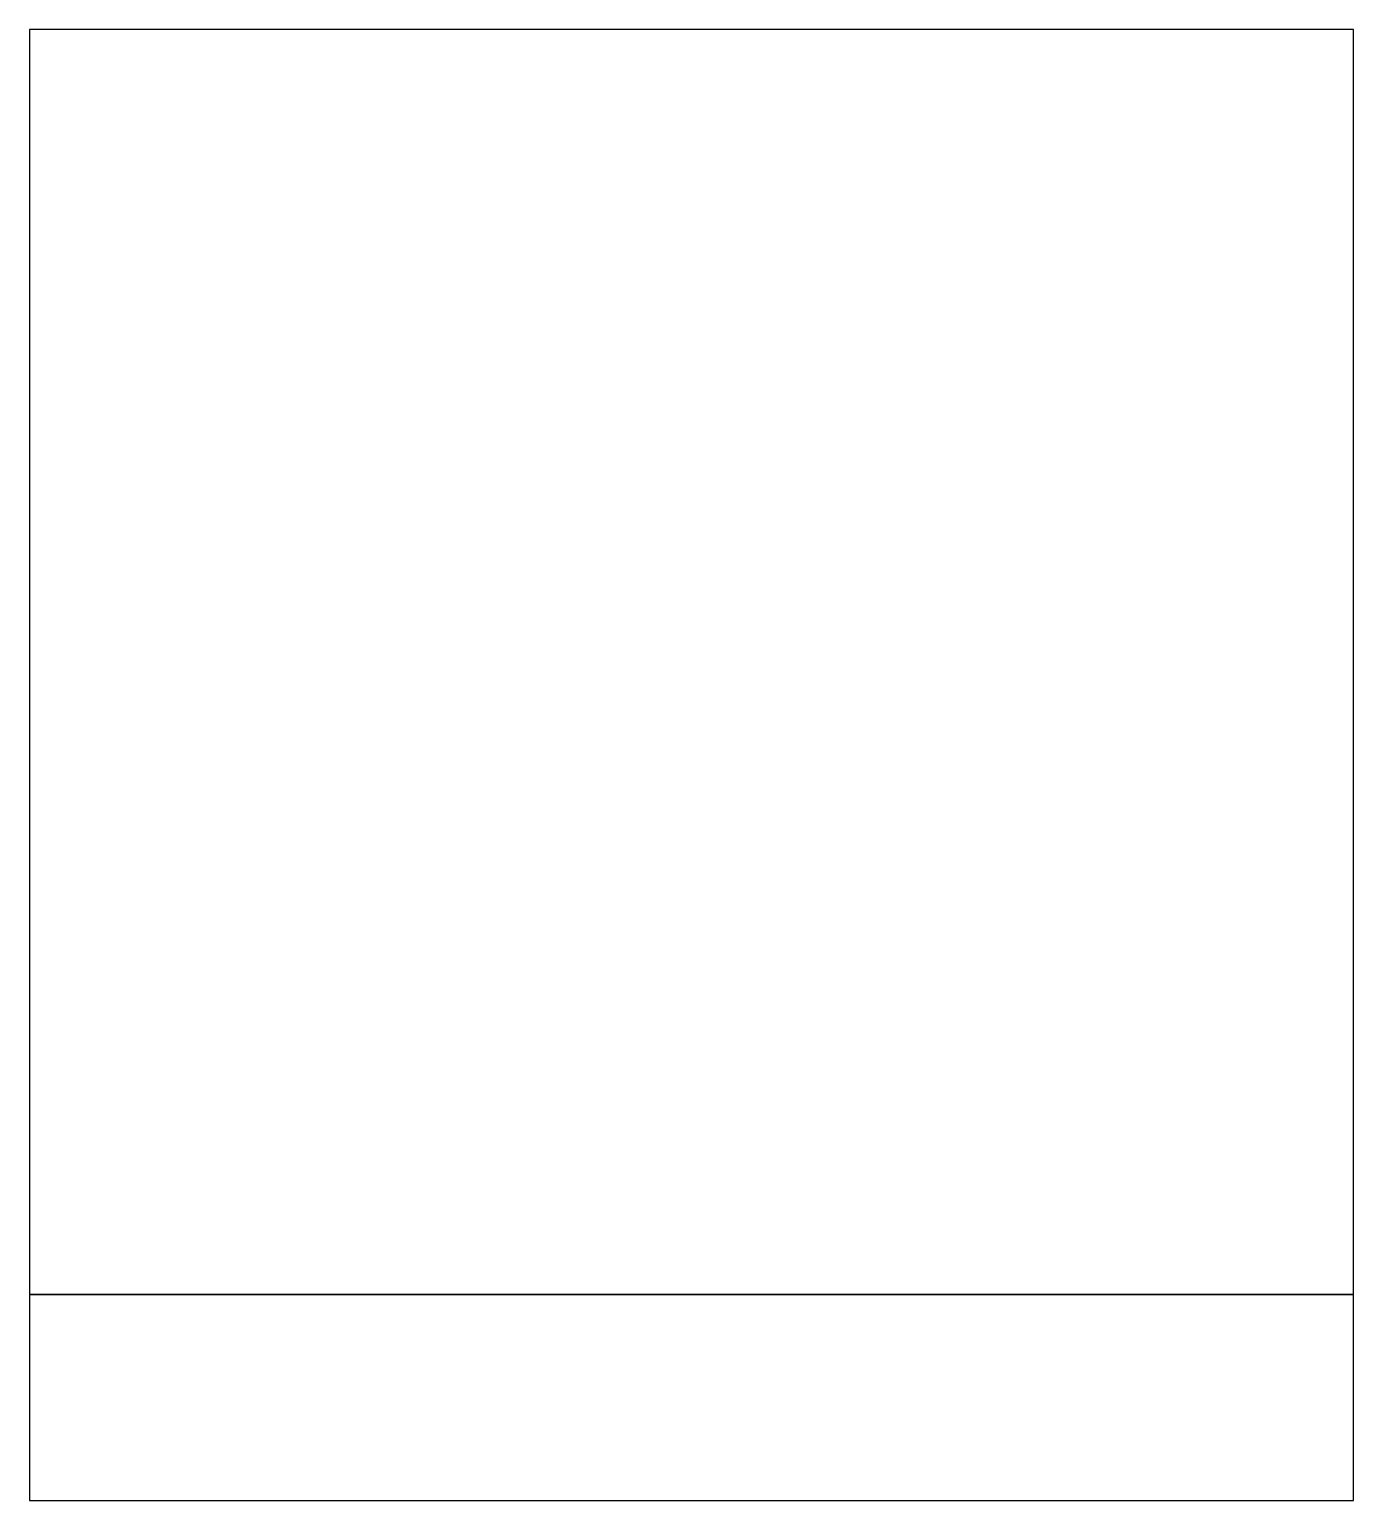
# Model space of a CAD drawing. Header units: millimetres. Extents: x 0 to 450, y 0 to 500.
import ezdxf

# ---------------------------------------------------------------- set-up
doc = ezdxf.new("R2010")
doc.units = ezdxf.units.MM
doc.styles.get("Standard").update_dxf_attribs({"font": 'arial.ttf'})

# ---------------------------------------------------------------- blocks, each defined once
blk = doc.blocks.new('SILLA_V2')
for points in [[(0, 70), (450, 70), (450, 500), (0, 500)], [(0, 0), (450, 0), (450, 70), (0, 70)]]:
    blk.add_lwpolyline(points, close=True)
for tag, p, flags in [('NOMBRE', (27.23, 460.57), 3), ('COLOR', (25.67, 427.84), 1)]:
    blk.add_attdef(tag, p, '', height=10, dxfattribs=dict(flags=flags))

msp = doc.modelspace()

# ---------------------------------------------------------------- block references
msp.add_blockref('SILLA_V2', (0, 0))

doc.saveas('drawing.dxf')
